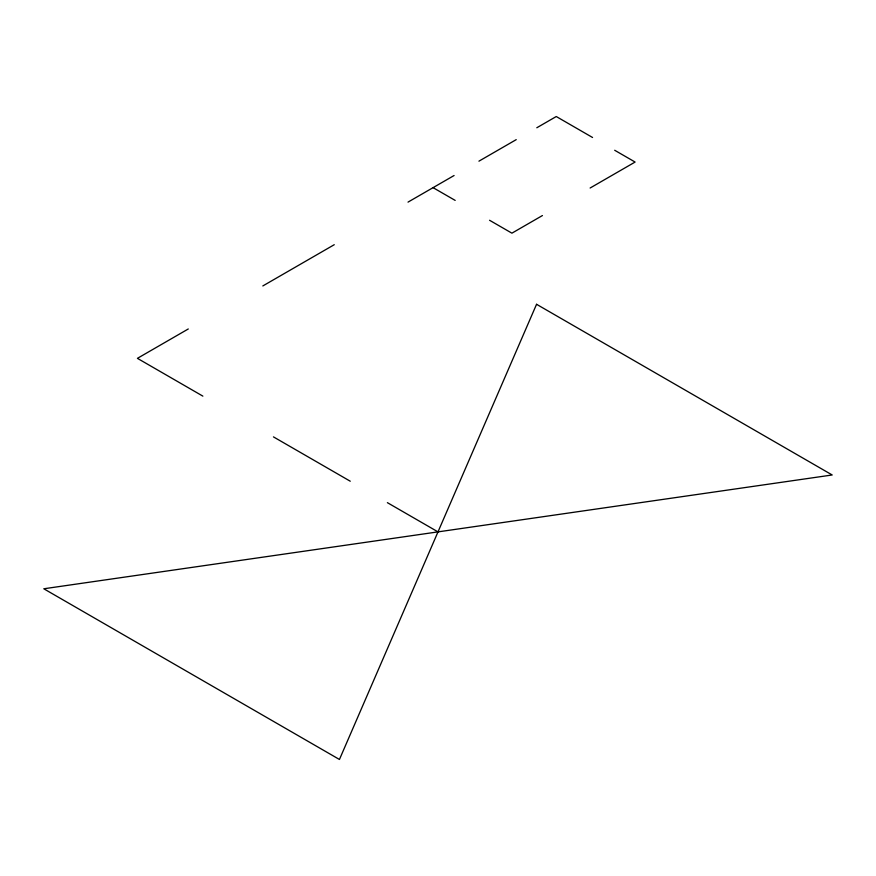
<?xml version="1.0" encoding="UTF-8"?>
<svg xmlns="http://www.w3.org/2000/svg" width="876" height="876" viewBox="0 0 876 876"><rect width="100%" height="100%" fill="white"/><g stroke="black" fill="none" stroke-linecap="round" stroke-linejoin="round"><path stroke-width="1.31" d="M188.285 328.971L137.422 358.339L202.86 396.127M262.822 285.948L334.26 244.7M408.019 202.115L454.086 175.518M478.931 161.173L516.238 139.634M536.802 127.765L556.26 116.53L592.559 137.488M542.43 215.551L511.912 233.169L489.564 220.27M590.128 188.011L635.1 162.049L614.689 150.267M433.072 187.65L455.181 200.407M273.454 436.883L350.258 481.22M387.378 502.66L438 531.885M536.55 304.29L339.45 759.47L43.8 588.782L832.2 474.978L536.55 304.29"/></g></svg>
